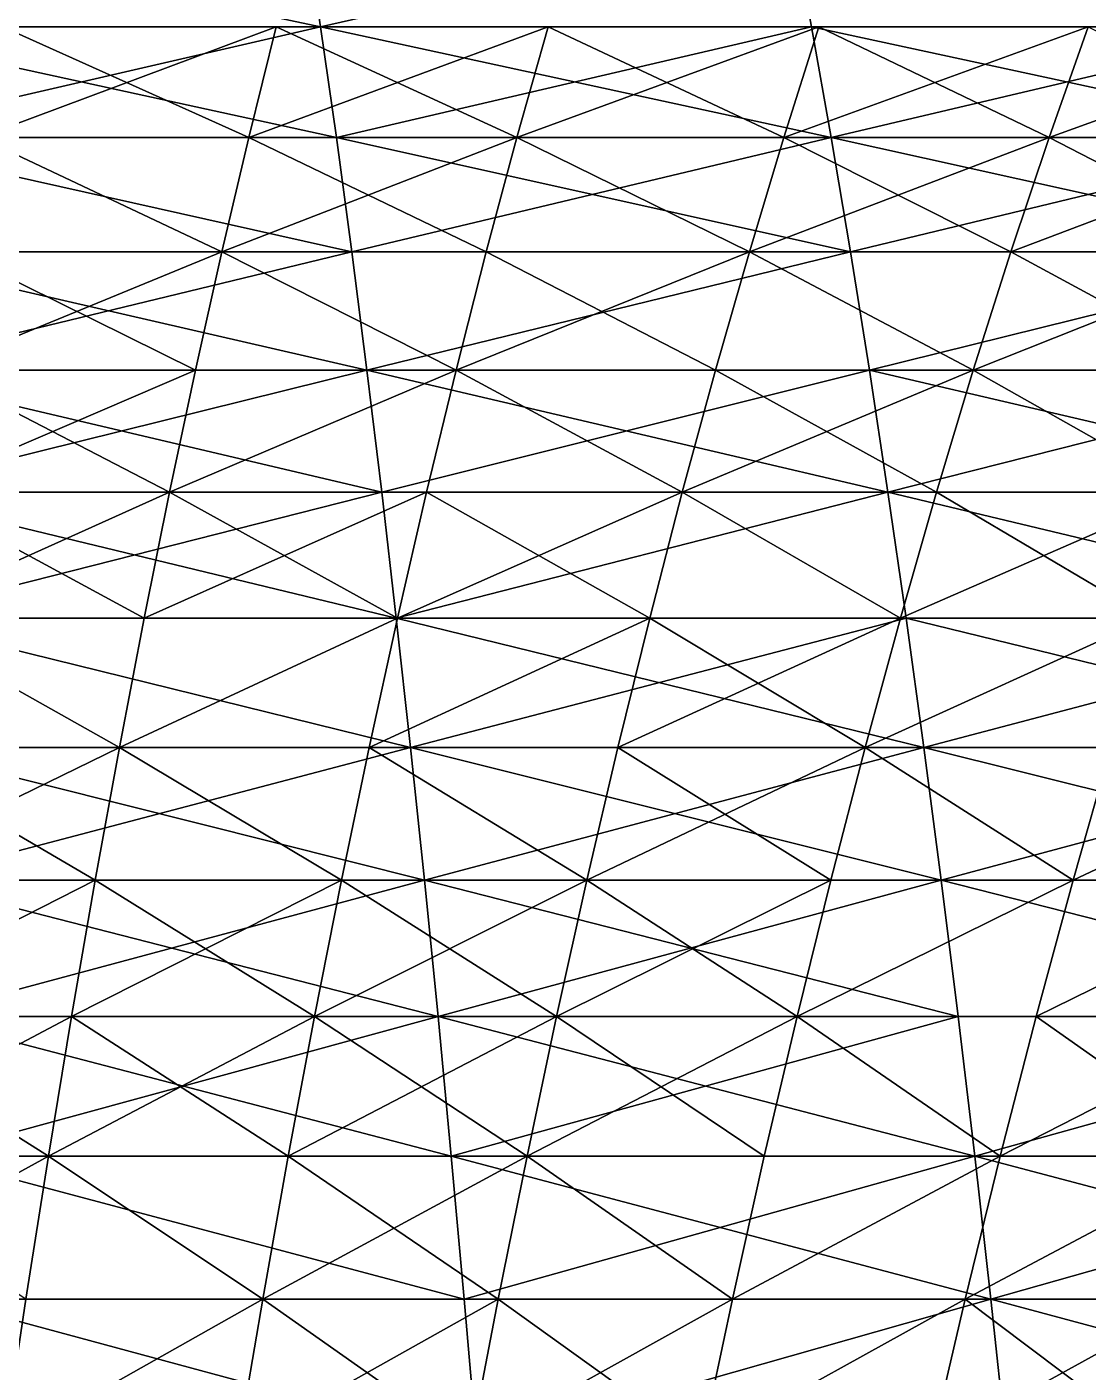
# Model space of a CAD drawing. Header units: millimetres. Extents: x -3250 to 6200, y -3250 to 3250.
# Drawn here: x 3973.8 to 4083.6, y 521.8 to 661 of the extents above; entities that cross this region are included whole.
import ezdxf

# ---------------------------------------------------------------- set-up
doc = ezdxf.new("R2010")
doc.units = ezdxf.units.MM
doc.header["$MEASUREMENT"] = 0
doc.layers.add('MESH_3D', color=2, linetype='CONTINUOUS')

msp = doc.modelspace()

# ---------------------------------------------------------------- linework, layer by layer
at = {"layer": 'MESH_3D'}
for points in [[(4004.18, 660.99, 25940.47), (3952, 672.02, 25928.35), (3953.25, 660.99, 25944.92)], [(4002.52, 672.02, 25923.93), (3952, 672.02, 25928.35), (4004.18, 660.99, 25940.47)], [(4052.92, 672.02, 25918.25), (4002.52, 672.02, 25923.93), (4004.18, 660.99, 25940.47)], [(4052.92, 672.02, 25918.25), (4004.18, 660.99, 25940.47), (4054.99, 660.99, 25934.74)], [(4105.63, 660.99, 25927.75), (4052.92, 672.02, 25918.25), (4054.99, 660.99, 25934.74)], [(4103.16, 672.02, 25911.32), (4052.92, 672.02, 25918.25), (4105.63, 660.99, 25927.75)], [(3953.25, 660.99, 755.08), (4004.18, 660.99, 759.53), (4005.81, 649.55, 743.28)], [(3953.25, 660.99, 755.08), (4005.81, 649.55, 743.28), (3954.47, 649.55, 738.78)], [(4004.18, 660.99, 25940.47), (3953.25, 660.99, 25944.92), (3954.47, 649.55, 25961.22)], [(4004.18, 660.99, 25940.47), (3954.47, 649.55, 25961.22), (4005.81, 649.55, 25956.72)], [(3968.87, 649.55, 1679.65), (3999.58, 660.99, 1668.12), (3971.3, 660.99, 1663.49)], [(3968.87, 649.55, 1679.65), (3996.74, 649.55, 1684.21), (3999.58, 660.99, 1668.12)], [(3996.74, 649.55, 25015.79), (3968.87, 649.55, 25020.35), (3971.3, 660.99, 25036.51)], [(3996.74, 649.55, 25015.79), (3971.3, 660.99, 25036.51), (3999.58, 660.99, 25031.88)], [(3996.74, 649.55, 1684.21), (4024.5, 649.55, 1689.46), (3999.58, 660.99, 1668.12)], [(4027.74, 660.99, 25026.56), (3996.74, 649.55, 25015.79), (3999.58, 660.99, 25031.88)], [(4024.5, 649.55, 25010.54), (3996.74, 649.55, 25015.79), (4027.74, 660.99, 25026.56)], [(3999.58, 660.99, 1668.12), (4024.5, 649.55, 1689.46), (4027.74, 660.99, 1673.44)], [(4004.18, 660.99, 759.53), (4054.99, 660.99, 765.26), (4057.02, 649.55, 749.05)], [(4004.18, 660.99, 759.53), (4057.02, 649.55, 749.05), (4005.81, 649.55, 743.28)], [(4054.99, 660.99, 25934.74), (4004.18, 660.99, 25940.47), (4005.81, 649.55, 25956.72)], [(4054.99, 660.99, 25934.74), (4005.81, 649.55, 25956.72), (4057.02, 649.55, 25950.95)], [(4024.5, 649.55, 1689.46), (4055.75, 660.99, 1679.47), (4027.74, 660.99, 1673.44)], [(4024.5, 649.55, 1689.46), (4052.12, 649.55, 1695.4), (4055.75, 660.99, 1679.47)], [(4052.12, 649.55, 25004.6), (4024.5, 649.55, 25010.54), (4027.74, 660.99, 25026.56)], [(4052.12, 649.55, 25004.6), (4027.74, 660.99, 25026.56), (4055.75, 660.99, 25020.53)], [(4052.12, 649.55, 1695.4), (4079.58, 649.55, 1702.03), (4083.61, 660.99, 1686.2)], [(4052.12, 649.55, 1695.4), (4083.61, 660.99, 1686.2), (4055.75, 660.99, 1679.47)], [(4079.58, 649.55, 24997.97), (4052.12, 649.55, 25004.6), (4055.75, 660.99, 25020.53)], [(4054.99, 660.99, 765.26), (4105.63, 660.99, 772.25), (4108.07, 649.55, 756.09)], [(4054.99, 660.99, 765.26), (4108.07, 649.55, 756.09), (4057.02, 649.55, 749.05)], [(4105.63, 660.99, 25927.75), (4054.99, 660.99, 25934.74), (4057.02, 649.55, 25950.95)], [(4079.58, 649.55, 24997.97), (4055.75, 660.99, 25020.53), (4083.61, 660.99, 25013.8)], [(4105.63, 660.99, 25927.75), (4057.02, 649.55, 25950.95), (4108.07, 649.55, 25943.91)], [(4079.58, 649.55, 1702.03), (4111.29, 660.99, 1693.61), (4083.61, 660.99, 1686.2)], [(4079.58, 649.55, 1702.03), (4106.86, 649.55, 1709.34), (4111.29, 660.99, 1693.61)], [(4106.86, 649.55, 24990.66), (4079.58, 649.55, 24997.97), (4083.61, 660.99, 25013.8)], [(3954.47, 649.55, 738.78), (4005.81, 649.55, 743.28), (4007.4, 637.71, 727.31)], [(3954.47, 649.55, 738.78), (4007.4, 637.71, 727.31), (3955.67, 637.71, 722.78)], [(4007.4, 637.71, 25972.69), (3954.47, 649.55, 25961.22), (3955.67, 637.71, 25977.22)], [(4005.81, 649.55, 25956.72), (3954.47, 649.55, 25961.22), (4007.4, 637.71, 25972.69)], [(3966.47, 637.71, 1695.52), (3993.96, 637.71, 1700.01), (3968.87, 649.55, 1679.65)], [(3993.96, 637.71, 24999.99), (3966.47, 637.71, 25004.48), (3968.87, 649.55, 25020.35)], [(3968.87, 649.55, 1679.65), (3993.96, 637.71, 1700.01), (3996.74, 649.55, 1684.21)], [(3993.96, 637.71, 24999.99), (3968.87, 649.55, 25020.35), (3996.74, 649.55, 25015.79)], [(3993.96, 637.71, 1700.01), (4024.5, 649.55, 1689.46), (3996.74, 649.55, 1684.21)], [(3993.96, 637.71, 1700.01), (4021.32, 637.71, 1705.19), (4024.5, 649.55, 1689.46)], [(4021.32, 637.71, 24994.81), (3993.96, 637.71, 24999.99), (3996.74, 649.55, 25015.79)], [(4021.32, 637.71, 24994.81), (3996.74, 649.55, 25015.79), (4024.5, 649.55, 25010.54)], [(4005.81, 649.55, 743.28), (4059.01, 637.71, 733.12), (4007.4, 637.71, 727.31)], [(4005.81, 649.55, 743.28), (4057.02, 649.55, 749.05), (4059.01, 637.71, 733.12)], [(4057.02, 649.55, 25950.95), (4005.81, 649.55, 25956.72), (4007.4, 637.71, 25972.69)], [(4057.02, 649.55, 25950.95), (4007.4, 637.71, 25972.69), (4059.01, 637.71, 25966.88)], [(4021.32, 637.71, 1705.19), (4048.55, 637.71, 1711.05), (4024.5, 649.55, 1689.46)], [(4048.55, 637.71, 24988.95), (4021.32, 637.71, 24994.81), (4024.5, 649.55, 25010.54)], [(4024.5, 649.55, 1689.46), (4048.55, 637.71, 1711.05), (4052.12, 649.55, 1695.4)], [(4048.55, 637.71, 24988.95), (4024.5, 649.55, 25010.54), (4052.12, 649.55, 25004.6)], [(4048.55, 637.71, 1711.05), (4075.62, 637.71, 1717.58), (4079.58, 649.55, 1702.03)], [(4048.55, 637.71, 1711.05), (4079.58, 649.55, 1702.03), (4052.12, 649.55, 1695.4)], [(4075.62, 637.71, 24982.42), (4048.55, 637.71, 24988.95), (4052.12, 649.55, 25004.6)], [(4075.62, 637.71, 24982.42), (4052.12, 649.55, 25004.6), (4079.58, 649.55, 24997.97)], [(4057.02, 649.55, 749.05), (4110.46, 637.71, 740.22), (4059.01, 637.71, 733.12)], [(4057.02, 649.55, 749.05), (4108.07, 649.55, 756.09), (4110.46, 637.71, 740.22)], [(4108.07, 649.55, 25943.91), (4057.02, 649.55, 25950.95), (4059.01, 637.71, 25966.88)], [(4108.07, 649.55, 25943.91), (4059.01, 637.71, 25966.88), (4110.46, 637.71, 25959.78)], [(4075.62, 637.71, 1717.58), (4102.52, 637.71, 1724.79), (4079.58, 649.55, 1702.03)], [(4106.86, 649.55, 24990.66), (4075.62, 637.71, 24982.42), (4079.58, 649.55, 24997.97)], [(4102.52, 637.71, 24975.21), (4075.62, 637.71, 24982.42), (4106.86, 649.55, 24990.66)], [(4079.58, 649.55, 1702.03), (4102.52, 637.71, 1724.79), (4106.86, 649.55, 1709.34)], [(3955.67, 637.71, 722.78), (4007.4, 637.71, 727.31), (4008.97, 625.47, 711.64)], [(3955.67, 637.71, 722.78), (4008.97, 625.47, 711.64), (3956.84, 625.47, 707.08)], [(4007.4, 637.71, 25972.69), (3955.67, 637.71, 25977.22), (3956.84, 625.47, 25992.92)], [(4007.4, 637.71, 25972.69), (3956.84, 625.47, 25992.92), (4008.97, 625.47, 25988.36)], [(3964.13, 625.47, 1711.09), (3991.22, 625.47, 1715.52), (3993.96, 637.71, 1700.01)], [(3964.13, 625.47, 1711.09), (3993.96, 637.71, 1700.01), (3966.47, 637.71, 1695.52)], [(3991.22, 625.47, 24984.48), (3964.13, 625.47, 24988.91), (3966.47, 637.71, 25004.48)], [(3991.22, 625.47, 24984.48), (3966.47, 637.71, 25004.48), (3993.96, 637.71, 24999.99)], [(3991.22, 625.47, 1715.52), (4018.2, 625.47, 1720.63), (3993.96, 637.71, 1700.01)], [(4018.2, 625.47, 24979.37), (3991.22, 625.47, 24984.48), (3993.96, 637.71, 24999.99)], [(3993.96, 637.71, 1700.01), (4018.2, 625.47, 1720.63), (4021.32, 637.71, 1705.19)], [(4018.2, 625.47, 24979.37), (3993.96, 637.71, 24999.99), (4021.32, 637.71, 24994.81)], [(4007.4, 637.71, 727.31), (4059.01, 637.71, 733.12), (4008.97, 625.47, 711.64)], [(4059.01, 637.71, 25966.88), (4007.4, 637.71, 25972.69), (4008.97, 625.47, 25988.36)], [(4008.97, 625.47, 711.64), (4059.01, 637.71, 733.12), (4060.97, 625.47, 717.5)], [(4059.01, 637.71, 25966.88), (4008.97, 625.47, 25988.36), (4060.97, 625.47, 25982.5)], [(4018.2, 625.47, 1720.63), (4045.04, 625.47, 1726.4), (4048.55, 637.71, 1711.05)], [(4018.2, 625.47, 1720.63), (4048.55, 637.71, 1711.05), (4021.32, 637.71, 1705.19)], [(4045.04, 625.47, 24973.6), (4018.2, 625.47, 24979.37), (4021.32, 637.71, 24994.81)], [(4045.04, 625.47, 24973.6), (4021.32, 637.71, 24994.81), (4048.55, 637.71, 24988.95)], [(4045.04, 625.47, 1726.4), (4071.73, 625.47, 1732.84), (4048.55, 637.71, 1711.05)], [(4071.73, 625.47, 24967.16), (4045.04, 625.47, 24973.6), (4048.55, 637.71, 24988.95)], [(4048.55, 637.71, 1711.05), (4071.73, 625.47, 1732.84), (4075.62, 637.71, 1717.58)], [(4071.73, 625.47, 24967.16), (4048.55, 637.71, 24988.95), (4075.62, 637.71, 24982.42)], [(4059.01, 637.71, 733.12), (4110.46, 637.71, 740.22), (4060.97, 625.47, 717.5)], [(4110.46, 637.71, 25959.78), (4059.01, 637.71, 25966.88), (4060.97, 625.47, 25982.5)], [(4060.97, 625.47, 717.5), (4110.46, 637.71, 740.22), (4112.81, 625.47, 724.65)], [(4110.46, 637.71, 25959.78), (4060.97, 625.47, 25982.5), (4112.81, 625.47, 25975.35)], [(4071.73, 625.47, 1732.84), (4098.25, 625.47, 1739.95), (4102.52, 637.71, 1724.79)], [(4071.73, 625.47, 1732.84), (4102.52, 637.71, 1724.79), (4075.62, 637.71, 1717.58)], [(4098.25, 625.47, 24960.05), (4071.73, 625.47, 24967.16), (4075.62, 637.71, 24982.42)], [(4098.25, 625.47, 24960.05), (4075.62, 637.71, 24982.42), (4102.52, 637.71, 24975.21)], [(3956.84, 625.47, 707.08), (4010.51, 612.84, 696.28), (3958, 612.84, 691.68)], [(3956.84, 625.47, 707.08), (4008.97, 625.47, 711.64), (4010.51, 612.84, 696.28)], [(4008.97, 625.47, 25988.36), (3956.84, 625.47, 25992.92), (3958, 612.84, 26008.32)], [(4008.97, 625.47, 25988.36), (3958, 612.84, 26008.32), (4010.51, 612.84, 26003.72)], [(3961.83, 612.84, 1726.36), (3991.22, 625.47, 1715.52), (3964.13, 625.47, 1711.09)], [(3961.83, 612.84, 1726.36), (3988.54, 612.84, 1730.73), (3991.22, 625.47, 1715.52)], [(3988.54, 612.84, 24969.27), (3961.83, 612.84, 24973.64), (3964.13, 625.47, 24988.91)], [(3988.54, 612.84, 24969.27), (3964.13, 625.47, 24988.91), (3991.22, 625.47, 24984.48)], [(3988.54, 612.84, 1730.73), (4015.14, 612.84, 1735.76), (4018.2, 625.47, 1720.63)], [(3988.54, 612.84, 1730.73), (4018.2, 625.47, 1720.63), (3991.22, 625.47, 1715.52)], [(4018.2, 625.47, 24979.37), (3988.54, 612.84, 24969.27), (3991.22, 625.47, 24984.48)], [(4015.14, 612.84, 24964.24), (3988.54, 612.84, 24969.27), (4018.2, 625.47, 24979.37)], [(4008.97, 625.47, 711.64), (4060.97, 625.47, 717.5), (4062.89, 612.84, 702.18)], [(4008.97, 625.47, 711.64), (4062.89, 612.84, 702.18), (4010.51, 612.84, 696.28)], [(4060.97, 625.47, 25982.5), (4008.97, 625.47, 25988.36), (4010.51, 612.84, 26003.72)], [(4060.97, 625.47, 25982.5), (4010.51, 612.84, 26003.72), (4062.89, 612.84, 25997.82)], [(4015.14, 612.84, 1735.76), (4041.61, 612.84, 1741.45), (4018.2, 625.47, 1720.63)], [(4041.61, 612.84, 24958.55), (4015.14, 612.84, 24964.24), (4018.2, 625.47, 24979.37)], [(4018.2, 625.47, 1720.63), (4041.61, 612.84, 1741.45), (4045.04, 625.47, 1726.4)], [(4041.61, 612.84, 24958.55), (4018.2, 625.47, 24979.37), (4045.04, 625.47, 24973.6)], [(4041.61, 612.84, 1741.45), (4067.92, 612.84, 1747.81), (4071.73, 625.47, 1732.84)], [(4041.61, 612.84, 1741.45), (4071.73, 625.47, 1732.84), (4045.04, 625.47, 1726.4)], [(4067.92, 612.84, 24952.19), (4041.61, 612.84, 24958.55), (4045.04, 625.47, 24973.6)], [(4067.92, 612.84, 24952.19), (4045.04, 625.47, 24973.6), (4071.73, 625.47, 24967.16)], [(4060.97, 625.47, 717.5), (4112.81, 625.47, 724.65), (4115.11, 612.84, 709.38)], [(4060.97, 625.47, 717.5), (4115.11, 612.84, 709.38), (4062.89, 612.84, 702.18)], [(4112.81, 625.47, 25975.35), (4060.97, 625.47, 25982.5), (4062.89, 612.84, 25997.82)], [(4112.81, 625.47, 25975.35), (4062.89, 612.84, 25997.82), (4115.11, 612.84, 25990.62)], [(4067.92, 612.84, 1747.81), (4094.07, 612.84, 1754.81), (4071.73, 625.47, 1732.84)], [(4094.07, 612.84, 24945.19), (4067.92, 612.84, 24952.19), (4071.73, 625.47, 24967.16)], [(4071.73, 625.47, 1732.84), (4094.07, 612.84, 1754.81), (4098.25, 625.47, 1739.95)], [(4094.07, 612.84, 24945.19), (4071.73, 625.47, 24967.16), (4098.25, 625.47, 24960.05)], [(3958, 612.84, 691.68), (4010.51, 612.84, 696.28), (3959.13, 599.82, 676.61)], [(4012.01, 599.82, 26018.77), (3958, 612.84, 26008.32), (3959.13, 599.82, 26023.39)], [(4010.51, 612.84, 26003.72), (3958, 612.84, 26008.32), (4012.01, 599.82, 26018.77)], [(3959.13, 599.82, 676.61), (4010.51, 612.84, 696.28), (4012.01, 599.82, 681.23)], [(3959.57, 599.82, 1741.31), (3985.92, 599.82, 1745.61), (3988.54, 612.84, 1730.73)], [(3959.57, 599.82, 1741.31), (3988.54, 612.84, 1730.73), (3961.83, 612.84, 1726.36)], [(3985.92, 599.82, 24954.39), (3959.57, 599.82, 24958.69), (3961.83, 612.84, 24973.64)], [(3985.92, 599.82, 24954.39), (3961.83, 612.84, 24973.64), (3988.54, 612.84, 24969.27)], [(3985.92, 599.82, 1745.61), (4015.14, 612.84, 1735.76), (3988.54, 612.84, 1730.73)], [(3985.92, 599.82, 1745.61), (4012.15, 599.82, 1750.58), (4015.14, 612.84, 1735.76)], [(4012.15, 599.82, 24949.42), (3985.92, 599.82, 24954.39), (3988.54, 612.84, 24969.27)], [(4012.15, 599.82, 24949.42), (3988.54, 612.84, 24969.27), (4015.14, 612.84, 24964.24)], [(4010.51, 612.84, 696.28), (4062.89, 612.84, 702.18), (4012.01, 599.82, 681.23)], [(4062.89, 612.84, 25997.82), (4010.51, 612.84, 26003.72), (4012.01, 599.82, 26018.77)], [(4012.01, 599.82, 681.23), (4062.89, 612.84, 702.18), (4064.77, 599.82, 687.18)], [(4062.89, 612.84, 25997.82), (4012.01, 599.82, 26018.77), (4064.77, 599.82, 26012.82)], [(4012.15, 599.82, 1750.58), (4038.24, 599.82, 1756.19), (4041.61, 612.84, 1741.45)], [(4012.15, 599.82, 1750.58), (4041.61, 612.84, 1741.45), (4015.14, 612.84, 1735.76)], [(4038.24, 599.82, 24943.81), (4012.15, 599.82, 24949.42), (4015.14, 612.84, 24964.24)], [(4038.24, 599.82, 24943.81), (4015.14, 612.84, 24964.24), (4041.61, 612.84, 24958.55)], [(4038.24, 599.82, 1756.19), (4064.19, 599.82, 1762.46), (4041.61, 612.84, 1741.45)], [(4064.19, 599.82, 24937.54), (4038.24, 599.82, 24943.81), (4041.61, 612.84, 24958.55)], [(4041.61, 612.84, 1741.45), (4064.19, 599.82, 1762.46), (4067.92, 612.84, 1747.81)], [(4064.19, 599.82, 24937.54), (4041.61, 612.84, 24958.55), (4067.92, 612.84, 24952.19)], [(4062.89, 612.84, 702.18), (4117.36, 599.82, 694.43), (4064.77, 599.82, 687.18)], [(4062.89, 612.84, 702.18), (4115.11, 612.84, 709.38), (4117.36, 599.82, 694.43)], [(4117.36, 599.82, 26005.57), (4062.89, 612.84, 25997.82), (4064.77, 599.82, 26012.82)], [(4115.11, 612.84, 25990.62), (4062.89, 612.84, 25997.82), (4117.36, 599.82, 26005.57)], [(4064.19, 599.82, 1762.46), (4094.07, 612.84, 1754.81), (4067.92, 612.84, 1747.81)], [(4064.19, 599.82, 1762.46), (4089.98, 599.82, 1769.37), (4094.07, 612.84, 1754.81)], [(4089.98, 599.82, 24930.63), (4064.19, 599.82, 24937.54), (4067.92, 612.84, 24952.19)], [(4089.98, 599.82, 24930.63), (4067.92, 612.84, 24952.19), (4094.07, 612.84, 24945.19)], [(3957.37, 586.44, 1755.93), (3983.35, 586.44, 1760.18), (3959.57, 599.82, 1741.31)], [(3983.35, 586.44, 24939.82), (3957.37, 586.44, 24944.07), (3959.57, 599.82, 24958.69)], [(3959.13, 599.82, 676.61), (4013.49, 586.44, 666.52), (3960.23, 586.44, 661.86)], [(3959.13, 599.82, 676.61), (4012.01, 599.82, 681.23), (4013.49, 586.44, 666.52)], [(4013.49, 586.44, 26033.48), (3959.13, 599.82, 26023.39), (3960.23, 586.44, 26038.14)], [(4012.01, 599.82, 26018.77), (3959.13, 599.82, 26023.39), (4013.49, 586.44, 26033.48)], [(3959.57, 599.82, 1741.31), (3983.35, 586.44, 1760.18), (3985.92, 599.82, 1745.61)], [(3983.35, 586.44, 24939.82), (3959.57, 599.82, 24958.69), (3985.92, 599.82, 24954.39)], [(3983.35, 586.44, 1760.18), (4012.15, 599.82, 1750.58), (3985.92, 599.82, 1745.61)], [(3983.35, 586.44, 1760.18), (4009.21, 586.44, 1765.07), (4012.15, 599.82, 1750.58)], [(4012.15, 599.82, 24949.42), (3983.35, 586.44, 24939.82), (3985.92, 599.82, 24954.39)], [(4009.21, 586.44, 24934.93), (3983.35, 586.44, 24939.82), (4012.15, 599.82, 24949.42)], [(4009.21, 586.44, 1765.07), (4034.95, 586.44, 1770.61), (4038.24, 599.82, 1756.19)], [(4009.21, 586.44, 1765.07), (4038.24, 599.82, 1756.19), (4012.15, 599.82, 1750.58)], [(4038.24, 599.82, 24943.81), (4009.21, 586.44, 24934.93), (4012.15, 599.82, 24949.42)], [(4034.95, 586.44, 24929.39), (4009.21, 586.44, 24934.93), (4038.24, 599.82, 24943.81)], [(4012.01, 599.82, 681.23), (4064.77, 599.82, 687.18), (4066.61, 586.44, 672.5)], [(4012.01, 599.82, 681.23), (4066.61, 586.44, 672.5), (4013.49, 586.44, 666.52)], [(4064.77, 599.82, 26012.82), (4012.01, 599.82, 26018.77), (4013.49, 586.44, 26033.48)], [(4064.77, 599.82, 26012.82), (4013.49, 586.44, 26033.48), (4066.61, 586.44, 26027.5)], [(4034.95, 586.44, 1770.61), (4064.19, 599.82, 1762.46), (4038.24, 599.82, 1756.19)], [(4034.95, 586.44, 1770.61), (4060.54, 586.44, 1776.79), (4064.19, 599.82, 1762.46)], [(4060.54, 586.44, 24923.21), (4034.95, 586.44, 24929.39), (4038.24, 599.82, 24943.81)], [(4060.54, 586.44, 24923.21), (4038.24, 599.82, 24943.81), (4064.19, 599.82, 24937.54)], [(4060.54, 586.44, 1776.79), (4085.97, 586.44, 1783.6), (4089.98, 599.82, 1769.37)], [(4060.54, 586.44, 1776.79), (4089.98, 599.82, 1769.37), (4064.19, 599.82, 1762.46)], [(4089.98, 599.82, 24930.63), (4060.54, 586.44, 24923.21), (4064.19, 599.82, 24937.54)], [(4085.97, 586.44, 24916.4), (4060.54, 586.44, 24923.21), (4089.98, 599.82, 24930.63)], [(4064.77, 599.82, 687.18), (4117.36, 599.82, 694.43), (4119.57, 586.44, 679.81)], [(4064.77, 599.82, 687.18), (4119.57, 586.44, 679.81), (4066.61, 586.44, 672.5)], [(4117.36, 599.82, 26005.57), (4064.77, 599.82, 26012.82), (4066.61, 586.44, 26027.5)], [(4117.36, 599.82, 26005.57), (4066.61, 586.44, 26027.5), (4119.57, 586.44, 26020.19)], [(3955.21, 572.69, 1770.22), (3983.35, 586.44, 1760.18), (3957.37, 586.44, 1755.93)], [(3955.21, 572.69, 1770.22), (3980.84, 572.69, 1774.41), (3983.35, 586.44, 1760.18)], [(3980.84, 572.69, 24925.59), (3955.21, 572.69, 24929.78), (3957.37, 586.44, 24944.07)], [(3980.84, 572.69, 24925.59), (3957.37, 586.44, 24944.07), (3983.35, 586.44, 24939.82)], [(3960.23, 586.44, 661.86), (4013.49, 586.44, 666.52), (4014.93, 572.69, 652.14)], [(3960.23, 586.44, 661.86), (4014.93, 572.69, 652.14), (3961.31, 572.69, 647.45)], [(4013.49, 586.44, 26033.48), (3960.23, 586.44, 26038.14), (3961.31, 572.69, 26052.55)], [(4013.49, 586.44, 26033.48), (3961.31, 572.69, 26052.55), (4014.93, 572.69, 26047.86)], [(3980.84, 572.69, 1774.41), (4006.35, 572.69, 1779.24), (3983.35, 586.44, 1760.18)], [(4006.35, 572.69, 24920.76), (3980.84, 572.69, 24925.59), (3983.35, 586.44, 24939.82)], [(3983.35, 586.44, 1760.18), (4006.35, 572.69, 1779.24), (4009.21, 586.44, 1765.07)], [(4006.35, 572.69, 24920.76), (3983.35, 586.44, 24939.82), (4009.21, 586.44, 24934.93)], [(4006.35, 572.69, 1779.24), (4031.74, 572.69, 1784.7), (4009.21, 586.44, 1765.07)], [(4031.74, 572.69, 24915.3), (4006.35, 572.69, 24920.76), (4009.21, 586.44, 24934.93)], [(4009.21, 586.44, 1765.07), (4031.74, 572.69, 1784.7), (4034.95, 586.44, 1770.61)], [(4031.74, 572.69, 24915.3), (4009.21, 586.44, 24934.93), (4034.95, 586.44, 24929.39)], [(4013.49, 586.44, 666.52), (4068.41, 572.69, 658.16), (4014.93, 572.69, 652.14)], [(4013.49, 586.44, 666.52), (4066.61, 586.44, 672.5), (4068.41, 572.69, 658.16)], [(4066.61, 586.44, 26027.5), (4013.49, 586.44, 26033.48), (4014.93, 572.69, 26047.86)], [(4066.61, 586.44, 26027.5), (4014.93, 572.69, 26047.86), (4068.41, 572.69, 26041.84)], [(4031.74, 572.69, 1784.7), (4056.98, 572.69, 1790.79), (4060.54, 586.44, 1776.79)], [(4031.74, 572.69, 1784.7), (4060.54, 586.44, 1776.79), (4034.95, 586.44, 1770.61)], [(4056.98, 572.69, 24909.21), (4031.74, 572.69, 24915.3), (4034.95, 586.44, 24929.39)], [(4056.98, 572.69, 24909.21), (4034.95, 586.44, 24929.39), (4060.54, 586.44, 24923.21)], [(4056.98, 572.69, 1790.79), (4082.06, 572.69, 1797.51), (4060.54, 586.44, 1776.79)], [(4082.06, 572.69, 24902.49), (4056.98, 572.69, 24909.21), (4060.54, 586.44, 24923.21)], [(4060.54, 586.44, 1776.79), (4082.06, 572.69, 1797.51), (4085.97, 586.44, 1783.6)], [(4082.06, 572.69, 24902.49), (4060.54, 586.44, 24923.21), (4085.97, 586.44, 24916.4)], [(4066.61, 586.44, 672.5), (4119.57, 586.44, 679.81), (4121.72, 572.69, 665.52)], [(4066.61, 586.44, 672.5), (4121.72, 572.69, 665.52), (4068.41, 572.69, 658.16)], [(4119.57, 586.44, 26020.19), (4066.61, 586.44, 26027.5), (4068.41, 572.69, 26041.84)], [(4119.57, 586.44, 26020.19), (4068.41, 572.69, 26041.84), (4121.72, 572.69, 26034.48)], [(4082.06, 572.69, 1797.51), (4106.96, 572.69, 1804.86), (4111.22, 586.44, 1791.05)], [(4082.06, 572.69, 1797.51), (4111.22, 586.44, 1791.05), (4085.97, 586.44, 1783.6)], [(4106.96, 572.69, 24895.14), (4082.06, 572.69, 24902.49), (4085.97, 586.44, 24916.4)], [(3953.11, 558.59, 1784.17), (3980.84, 572.69, 1774.41), (3955.21, 572.69, 1770.22)], [(3953.11, 558.59, 1784.17), (3978.39, 558.59, 1788.3), (3980.84, 572.69, 1774.41)], [(3980.84, 572.69, 24925.59), (3953.11, 558.59, 24915.83), (3955.21, 572.69, 24929.78)], [(3978.39, 558.59, 24911.7), (3953.11, 558.59, 24915.83), (3980.84, 572.69, 24925.59)], [(3961.31, 572.69, 647.45), (4014.93, 572.69, 652.14), (3962.37, 558.59, 633.38)], [(4016.33, 558.59, 26061.9), (3961.31, 572.69, 26052.55), (3962.37, 558.59, 26066.62)], [(4014.93, 572.69, 26047.86), (3961.31, 572.69, 26052.55), (4016.33, 558.59, 26061.9)], [(3962.37, 558.59, 633.38), (4014.93, 572.69, 652.14), (4016.33, 558.59, 638.1)], [(3978.39, 558.59, 1788.3), (4006.35, 572.69, 1779.24), (3980.84, 572.69, 1774.41)], [(3978.39, 558.59, 1788.3), (4003.56, 558.59, 1793.06), (4006.35, 572.69, 1779.24)], [(4003.56, 558.59, 24906.94), (3978.39, 558.59, 24911.7), (3980.84, 572.69, 24925.59)], [(4003.56, 558.59, 24906.94), (3980.84, 572.69, 24925.59), (4006.35, 572.69, 24920.76)], [(4003.56, 558.59, 1793.06), (4028.6, 558.59, 1798.45), (4006.35, 572.69, 1779.24)], [(4031.74, 572.69, 24915.3), (4003.56, 558.59, 24906.94), (4006.35, 572.69, 24920.76)], [(4028.6, 558.59, 24901.55), (4003.56, 558.59, 24906.94), (4031.74, 572.69, 24915.3)], [(4006.35, 572.69, 1779.24), (4028.6, 558.59, 1798.45), (4031.74, 572.69, 1784.7)], [(4014.93, 572.69, 652.14), (4068.41, 572.69, 658.16), (4070.16, 558.59, 644.17)], [(4014.93, 572.69, 652.14), (4070.16, 558.59, 644.17), (4016.33, 558.59, 638.1)], [(4068.41, 572.69, 26041.84), (4014.93, 572.69, 26047.86), (4016.33, 558.59, 26061.9)], [(4068.41, 572.69, 26041.84), (4016.33, 558.59, 26061.9), (4070.16, 558.59, 26055.83)], [(4028.6, 558.59, 1798.45), (4053.5, 558.59, 1804.46), (4056.98, 572.69, 1790.79)], [(4028.6, 558.59, 1798.45), (4056.98, 572.69, 1790.79), (4031.74, 572.69, 1784.7)], [(4053.5, 558.59, 24895.54), (4028.6, 558.59, 24901.55), (4031.74, 572.69, 24915.3)], [(4053.5, 558.59, 24895.54), (4031.74, 572.69, 24915.3), (4056.98, 572.69, 24909.21)], [(4053.5, 558.59, 1804.46), (4082.06, 572.69, 1797.51), (4056.98, 572.69, 1790.79)], [(4053.5, 558.59, 1804.46), (4078.24, 558.59, 1811.09), (4082.06, 572.69, 1797.51)], [(4082.06, 572.69, 24902.49), (4053.5, 558.59, 24895.54), (4056.98, 572.69, 24909.21)], [(4078.24, 558.59, 24888.91), (4053.5, 558.59, 24895.54), (4082.06, 572.69, 24902.49)], [(4068.41, 572.69, 658.16), (4123.82, 558.59, 651.57), (4070.16, 558.59, 644.17)], [(4068.41, 572.69, 658.16), (4121.72, 572.69, 665.52), (4123.82, 558.59, 651.57)], [(4123.82, 558.59, 26048.43), (4068.41, 572.69, 26041.84), (4070.16, 558.59, 26055.83)], [(4121.72, 572.69, 26034.48), (4068.41, 572.69, 26041.84), (4123.82, 558.59, 26048.43)], [(4078.24, 558.59, 1811.09), (4106.96, 572.69, 1804.86), (4082.06, 572.69, 1797.51)], [(4078.24, 558.59, 1811.09), (4102.8, 558.59, 1818.33), (4106.96, 572.69, 1804.86)], [(4106.96, 572.69, 24895.14), (4078.24, 558.59, 24888.91), (4082.06, 572.69, 24902.49)], [(4102.8, 558.59, 24881.67), (4078.24, 558.59, 24888.91), (4106.96, 572.69, 24895.14)], [(3951.06, 544.14, 1797.76), (3978.39, 558.59, 1788.3), (3953.11, 558.59, 1784.17)], [(3951.06, 544.14, 1797.76), (3976, 544.14, 1801.84), (3978.39, 558.59, 1788.3)], [(3976, 544.14, 24898.16), (3951.06, 544.14, 24902.24), (3953.11, 558.59, 24915.83)], [(3976, 544.14, 24898.16), (3953.11, 558.59, 24915.83), (3978.39, 558.59, 24911.7)], [(3962.37, 558.59, 633.38), (4016.33, 558.59, 638.1), (4017.7, 544.14, 624.42)], [(3962.37, 558.59, 633.38), (4017.7, 544.14, 624.42), (3963.39, 544.14, 619.67)], [(4016.33, 558.59, 26061.9), (3962.37, 558.59, 26066.62), (3963.39, 544.14, 26080.33)], [(4016.33, 558.59, 26061.9), (3963.39, 544.14, 26080.33), (4017.7, 544.14, 26075.58)], [(3976, 544.14, 1801.84), (4003.56, 558.59, 1793.06), (3978.39, 558.59, 1788.3)], [(3976, 544.14, 1801.84), (4000.83, 544.14, 1806.54), (4003.56, 558.59, 1793.06)], [(4000.83, 544.14, 24893.46), (3976, 544.14, 24898.16), (3978.39, 558.59, 24911.7)], [(4000.83, 544.14, 24893.46), (3978.39, 558.59, 24911.7), (4003.56, 558.59, 24906.94)], [(4000.83, 544.14, 1806.54), (4025.54, 544.14, 1811.85), (4028.6, 558.59, 1798.45)], [(4000.83, 544.14, 1806.54), (4028.6, 558.59, 1798.45), (4003.56, 558.59, 1793.06)], [(4025.54, 544.14, 24888.15), (4000.83, 544.14, 24893.46), (4003.56, 558.59, 24906.94)], [(4025.54, 544.14, 24888.15), (4003.56, 558.59, 24906.94), (4028.6, 558.59, 24901.55)], [(4016.33, 558.59, 638.1), (4070.16, 558.59, 644.17), (4071.87, 544.14, 630.53)], [(4016.33, 558.59, 638.1), (4071.87, 544.14, 630.53), (4017.7, 544.14, 624.42)], [(4070.16, 558.59, 26055.83), (4016.33, 558.59, 26061.9), (4017.7, 544.14, 26075.58)], [(4070.16, 558.59, 26055.83), (4017.7, 544.14, 26075.58), (4071.87, 544.14, 26069.47)], [(4025.54, 544.14, 1811.85), (4050.1, 544.14, 1817.78), (4053.5, 558.59, 1804.46)], [(4025.54, 544.14, 1811.85), (4053.5, 558.59, 1804.46), (4028.6, 558.59, 1798.45)], [(4050.1, 544.14, 24882.22), (4025.54, 544.14, 24888.15), (4028.6, 558.59, 24901.55)], [(4050.1, 544.14, 24882.22), (4028.6, 558.59, 24901.55), (4053.5, 558.59, 24895.54)], [(4050.1, 544.14, 1817.78), (4074.51, 544.14, 1824.32), (4053.5, 558.59, 1804.46)], [(4074.51, 544.14, 24875.68), (4050.1, 544.14, 24882.22), (4053.5, 558.59, 24895.54)], [(4053.5, 558.59, 1804.46), (4074.51, 544.14, 1824.32), (4078.24, 558.59, 1811.09)], [(4074.51, 544.14, 24875.68), (4053.5, 558.59, 24895.54), (4078.24, 558.59, 24888.91)], [(4070.16, 558.59, 644.17), (4123.82, 558.59, 651.57), (4071.87, 544.14, 630.53)], [(4123.82, 558.59, 26048.43), (4070.16, 558.59, 26055.83), (4071.87, 544.14, 26069.47)], [(4071.87, 544.14, 630.53), (4123.82, 558.59, 651.57), (4125.87, 544.14, 637.98)], [(4123.82, 558.59, 26048.43), (4071.87, 544.14, 26069.47), (4125.87, 544.14, 26062.02)], [(4074.51, 544.14, 1824.32), (4102.8, 558.59, 1818.33), (4078.24, 558.59, 1811.09)], [(4074.51, 544.14, 1824.32), (4098.75, 544.14, 1831.47), (4102.8, 558.59, 1818.33)], [(4098.75, 544.14, 24868.53), (4074.51, 544.14, 24875.68), (4078.24, 558.59, 24888.91)], [(4098.75, 544.14, 24868.53), (4078.24, 558.59, 24888.91), (4102.8, 558.59, 24881.67)], [(3949.07, 529.35, 1811), (3973.68, 529.35, 1815.02), (3976, 544.14, 1801.84)], [(3949.07, 529.35, 1811), (3976, 544.14, 1801.84), (3951.06, 544.14, 1797.76)], [(3973.68, 529.35, 24884.98), (3951.06, 544.14, 24902.24), (3976, 544.14, 24898.16)], [(3963.39, 544.14, 619.67), (4017.7, 544.14, 624.42), (4019.03, 529.35, 611.11)], [(3963.39, 544.14, 619.67), (4019.03, 529.35, 611.11), (3964.39, 529.35, 606.33)], [(4019.03, 529.35, 26088.89), (3963.39, 544.14, 26080.33), (3964.39, 529.35, 26093.67)], [(4017.7, 544.14, 26075.58), (3963.39, 544.14, 26080.33), (4019.03, 529.35, 26088.89)], [(3973.68, 529.35, 1815.02), (3998.18, 529.35, 1819.66), (3976, 544.14, 1801.84)], [(3998.18, 529.35, 24880.34), (3973.68, 529.35, 24884.98), (3976, 544.14, 24898.16)], [(3976, 544.14, 1801.84), (3998.18, 529.35, 1819.66), (4000.83, 544.14, 1806.54)], [(3998.18, 529.35, 24880.34), (3976, 544.14, 24898.16), (4000.83, 544.14, 24893.46)], [(3998.18, 529.35, 1819.66), (4022.56, 529.35, 1824.9), (4025.54, 544.14, 1811.85)], [(3998.18, 529.35, 1819.66), (4025.54, 544.14, 1811.85), (4000.83, 544.14, 1806.54)], [(4022.56, 529.35, 24875.1), (3998.18, 529.35, 24880.34), (4000.83, 544.14, 24893.46)], [(4022.56, 529.35, 24875.1), (4000.83, 544.14, 24893.46), (4025.54, 544.14, 24888.15)], [(4017.7, 544.14, 624.42), (4071.87, 544.14, 630.53), (4073.53, 529.35, 617.25)], [(4017.7, 544.14, 624.42), (4073.53, 529.35, 617.25), (4019.03, 529.35, 611.11)], [(4071.87, 544.14, 26069.47), (4017.7, 544.14, 26075.58), (4019.03, 529.35, 26088.89)], [(4071.87, 544.14, 26069.47), (4019.03, 529.35, 26088.89), (4073.53, 529.35, 26082.75)], [(4022.56, 529.35, 1824.9), (4046.8, 529.35, 1830.75), (4025.54, 544.14, 1811.85)], [(4046.8, 529.35, 24869.25), (4022.56, 529.35, 24875.1), (4025.54, 544.14, 24888.15)], [(4025.54, 544.14, 1811.85), (4046.8, 529.35, 1830.75), (4050.1, 544.14, 1817.78)], [(4046.8, 529.35, 24869.25), (4025.54, 544.14, 24888.15), (4050.1, 544.14, 24882.22)], [(4046.8, 529.35, 1830.75), (4074.51, 544.14, 1824.32), (4050.1, 544.14, 1817.78)], [(4046.8, 529.35, 1830.75), (4070.89, 529.35, 1837.21), (4074.51, 544.14, 1824.32)], [(4074.51, 544.14, 24875.68), (4046.8, 529.35, 24869.25), (4050.1, 544.14, 24882.22)], [(4070.89, 529.35, 24862.79), (4046.8, 529.35, 24869.25), (4074.51, 544.14, 24875.68)], [(4070.89, 529.35, 1837.21), (4098.75, 544.14, 1831.47), (4074.51, 544.14, 1824.32)], [(4070.89, 529.35, 1837.21), (4094.81, 529.35, 1844.26), (4098.75, 544.14, 1831.47)], [(4098.75, 544.14, 24868.53), (4070.89, 529.35, 24862.79), (4074.51, 544.14, 24875.68)], [(4094.81, 529.35, 24855.74), (4070.89, 529.35, 24862.79), (4098.75, 544.14, 24868.53)], [(4071.87, 544.14, 630.53), (4127.87, 529.35, 624.75), (4073.53, 529.35, 617.25)], [(4071.87, 544.14, 630.53), (4125.87, 544.14, 637.98), (4127.87, 529.35, 624.75)], [(4125.87, 544.14, 26062.02), (4071.87, 544.14, 26069.47), (4073.53, 529.35, 26082.75)], [(4125.87, 544.14, 26062.02), (4073.53, 529.35, 26082.75), (4127.87, 529.35, 26075.25)], [(3964.39, 529.35, 606.33), (4020.33, 514.23, 598.16), (3965.37, 514.23, 593.35)], [(3964.39, 529.35, 606.33), (4019.03, 529.35, 611.11), (4020.33, 514.23, 598.16)], [(4020.33, 514.23, 26101.84), (3964.39, 529.35, 26093.67), (3965.37, 514.23, 26106.65)], [(4019.03, 529.35, 26088.89), (3964.39, 529.35, 26093.67), (4020.33, 514.23, 26101.84)], [(3971.42, 514.23, 1827.83), (3995.6, 514.23, 1832.41), (3998.18, 529.35, 1819.66)], [(3971.42, 514.23, 1827.83), (3998.18, 529.35, 1819.66), (3973.68, 529.35, 1815.02)], [(3998.18, 529.35, 24880.34), (3971.42, 514.23, 24872.17), (3973.68, 529.35, 24884.98)], [(3995.6, 514.23, 24867.59), (3971.42, 514.23, 24872.17), (3998.18, 529.35, 24880.34)], [(3995.6, 514.23, 1832.41), (4019.66, 514.23, 1837.59), (4022.56, 529.35, 1824.9)], [(3995.6, 514.23, 1832.41), (4022.56, 529.35, 1824.9), (3998.18, 529.35, 1819.66)], [(4019.66, 514.23, 24862.41), (3995.6, 514.23, 24867.59), (3998.18, 529.35, 24880.34)], [(4019.66, 514.23, 24862.41), (3998.18, 529.35, 24880.34), (4022.56, 529.35, 24875.1)], [(4019.03, 529.35, 611.11), (4073.53, 529.35, 617.25), (4020.33, 514.23, 598.16)], [(4073.53, 529.35, 26082.75), (4019.03, 529.35, 26088.89), (4020.33, 514.23, 26101.84)], [(4019.66, 514.23, 1837.59), (4046.8, 529.35, 1830.75), (4022.56, 529.35, 1824.9)], [(4019.66, 514.23, 1837.59), (4043.59, 514.23, 1843.36), (4046.8, 529.35, 1830.75)], [(4043.59, 514.23, 24856.64), (4019.66, 514.23, 24862.41), (4022.56, 529.35, 24875.1)], [(4020.33, 514.23, 598.16), (4073.53, 529.35, 617.25), (4075.15, 514.23, 604.34)], [(4073.53, 529.35, 26082.75), (4020.33, 514.23, 26101.84), (4075.15, 514.23, 26095.66)], [(4043.59, 514.23, 24856.64), (4022.56, 529.35, 24875.1), (4046.8, 529.35, 24869.25)], [(4043.59, 514.23, 1843.36), (4070.89, 529.35, 1837.21), (4046.8, 529.35, 1830.75)], [(4043.59, 514.23, 1843.36), (4067.36, 514.23, 1849.73), (4070.89, 529.35, 1837.21)], [(4070.89, 529.35, 24862.79), (4043.59, 514.23, 24856.64), (4046.8, 529.35, 24869.25)], [(4067.36, 514.23, 24850.27), (4043.59, 514.23, 24856.64), (4070.89, 529.35, 24862.79)], [(4067.36, 514.23, 1849.73), (4090.97, 514.23, 1856.69), (4094.81, 529.35, 1844.26)], [(4067.36, 514.23, 1849.73), (4094.81, 529.35, 1844.26), (4070.89, 529.35, 1837.21)], [(4090.97, 514.23, 24843.31), (4067.36, 514.23, 24850.27), (4070.89, 529.35, 24862.79)], [(4090.97, 514.23, 24843.31), (4070.89, 529.35, 24862.79), (4094.81, 529.35, 24855.74)], [(4073.53, 529.35, 617.25), (4127.87, 529.35, 624.75), (4075.15, 514.23, 604.34)], [(4129.81, 514.23, 26088.12), (4073.53, 529.35, 26082.75), (4075.15, 514.23, 26095.66)], [(4127.87, 529.35, 26075.25), (4073.53, 529.35, 26082.75), (4129.81, 514.23, 26088.12)], [(4075.15, 514.23, 604.34), (4127.87, 529.35, 624.75), (4129.81, 514.23, 611.88)]]:
    msp.add_3dface(points, dxfattribs=at)

doc.saveas('drawing.dxf')
